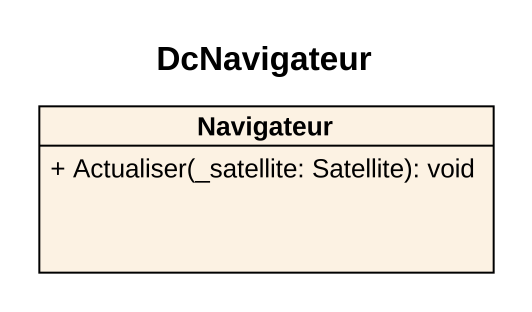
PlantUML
@startuml
title DcNavigateur
hide circle
hide empty members
skinparam classAttributeIconSize 0
class Navigateur {
  + Actualiser(_satellite: Satellite): void
}
@enduml
